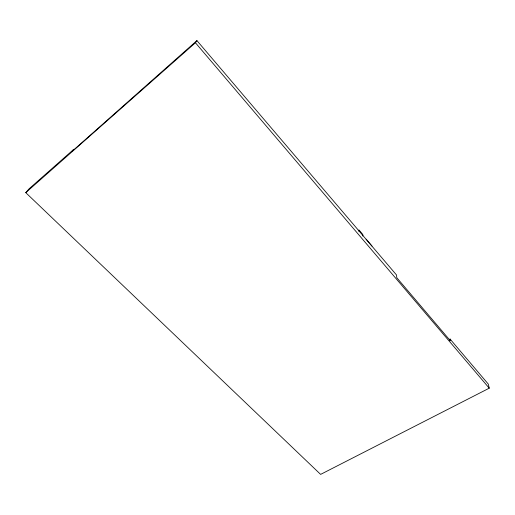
<?xml version="1.0" encoding="UTF-8"?>
<svg xmlns="http://www.w3.org/2000/svg" width="515" height="515" viewBox="0 0 515 515"><rect width="100%" height="100%" fill="white"/><g stroke="black" fill="none" stroke-linecap="round" stroke-linejoin="round"><path stroke-width="0.77" d="M449.363 340.331L450.071 339.05L488.284 384.074L489.25 388.181L320.62 474.392L25.75 192.649L29.02 188.883L73.761 149.324L72.106 151.301L196.93 40.608L396.531 275.016L396.775 277.701L450.4 340.821L450.071 339.05M25.75 192.649L195.436 42.758L196.93 40.608M195.436 42.758L489.25 388.181M366.146 239.172L371.991 246.061M362.837 236.037L362.805 234.48L358.961 229.941L358.974 231.486"/></g></svg>
